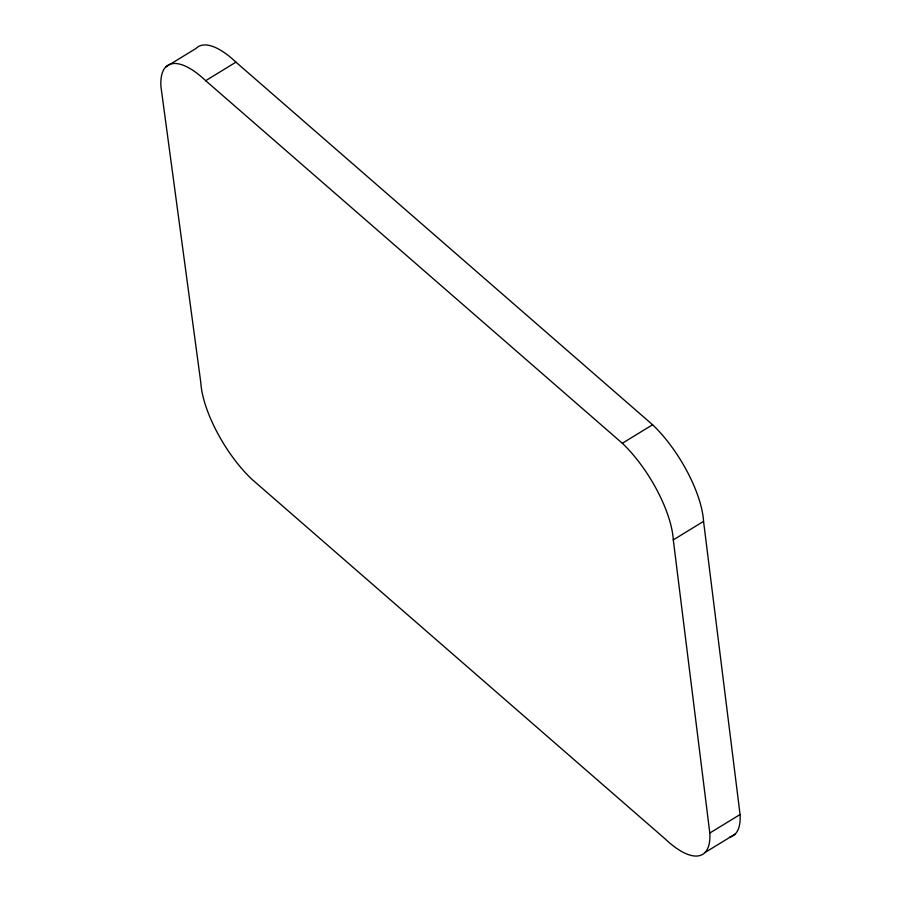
<?xml version="1.0" encoding="UTF-8"?>
<svg xmlns="http://www.w3.org/2000/svg" width="901" height="901" viewBox="0 0 901 901"><rect width="100%" height="100%" fill="white"/><g stroke="black" fill="none" stroke-linecap="round" stroke-linejoin="round"><path stroke-width="1.35" d="M165.784 66.956L196.046 48.44A78.173 29.542 58.5 0 1 235.938 62.158L652.594 424.754A78.173 29.542 58.5 0 1 703.557 521.364L740.07 814.527A78.173 29.542 58.5 0 1 729.585 837.187M740.07 814.527L709.808 833.042A78.173 29.542 58.5 0 1 665.062 838.842L251.762 479.174A78.173 29.542 58.5 0 1 200.799 382.553L160.93 86.473A78.173 29.542 58.5 0 1 205.676 80.685L235.938 62.158M205.676 80.685L622.332 443.269L652.594 424.754M709.808 833.042L673.295 539.89L703.557 521.364M704.954 852.56L735.216 834.044M622.332 443.269A78.173 29.542 58.5 0 1 673.295 539.89"/></g></svg>
